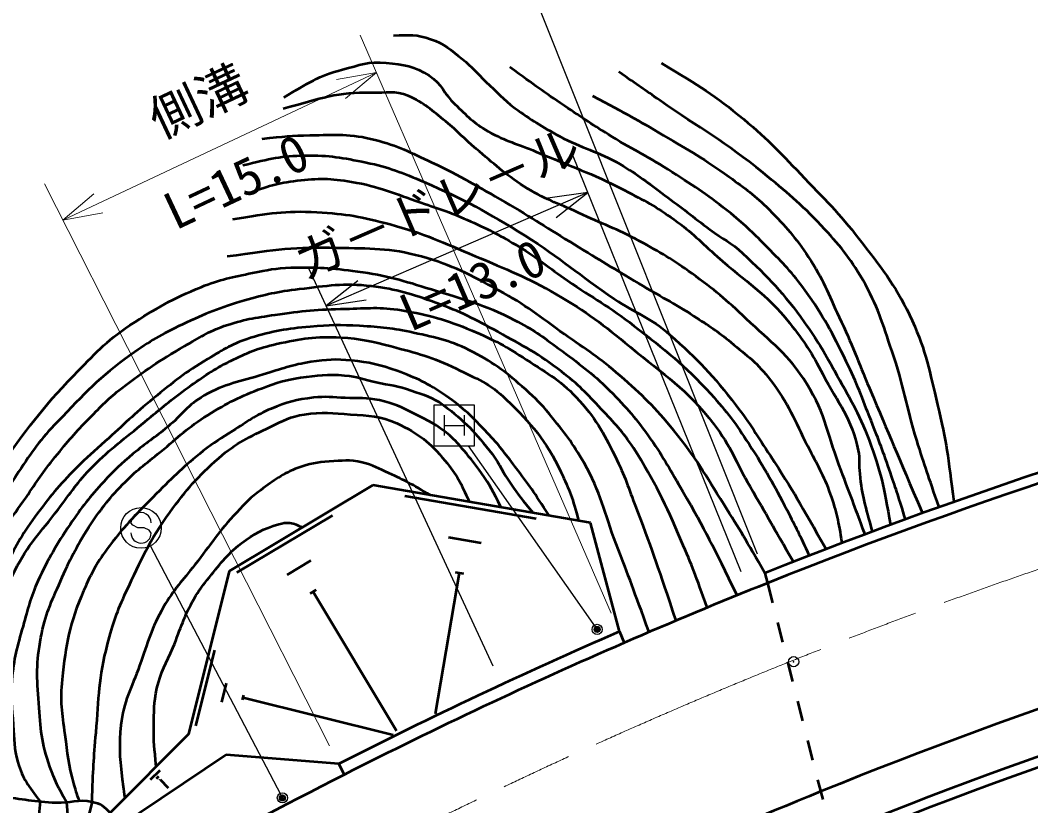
# Model space of a CAD drawing. Units: millimetres, scale not verified. Extents: x 40000 to 680000, y 20000 to 380000.
# Drawn here: x 65526 to 115294, y 266739 to 305405 of the extents above; entities that cross this region are included whole.
import ezdxf
from ezdxf.enums import TextEntityAlignment as Align

# ---------------------------------------------------------------- set-up
doc = ezdxf.new("R2010")
doc.units = ezdxf.units.MM
doc.header["$LTSCALE"] = 1000
doc.header["$PDMODE"] = 32
doc.header["$PDSIZE"] = 500
doc.linetypes.add('CHAIN', pattern=[18.5, 12, -1.5, 3.5, -1.5])
for name, color, linetype, lineweight in [('S-BMK', 2, 'CHAIN', 13), ('S-STR-HTXT', 7, 'Continuous', 13), ('S-STR-STRC', 7, 'Continuous', 25), ('S-TTL-LINE', 7, 'Continuous', 50)]:
    doc.layers.add(name, color=color, linetype=linetype, lineweight=lineweight)
doc.layers.add('S-OTRS', color=6, linetype='Continuous')
doc.styles.add('@ＭＳ ゴシック', font='')
doc.styles.add('ＭＳ ゴシック', font='')
doc.styles.get('@ＭＳ ゴシック').set_extended_font_data('@MS Gothic')
doc.styles.get('ＭＳ ゴシック').set_extended_font_data('MS Gothic')

msp = doc.modelspace()

# ---------------------------------------------------------------- linework, layer by layer
at = {"layer": 'S-BMK'}
msp.add_arc((196524, 41814), 250000, 98.76764, 121.34226, dxfattribs=at)
at = {"layer": 'S-OTRS'}
msp.add_point((103616, 273832), dxfattribs=at)
msp.add_point((103616, 273832), dxfattribs=at)
at = {"layer": 'S-STR-HTXT'}
for p, q in [((94633, 276227), (82270, 304670)), ((83067, 302835), (67620, 295563)), ((83067, 302835), (81099, 302481)), ((81540, 301544), (83067, 302835)), ((80761, 269696), (66714, 297346)), ((69147, 296854), (67620, 295563)), ((67620, 295563), (69588, 295917))]:
    msp.add_line(p, q, dxfattribs=at)
at = {"layer": 'S-STR-STRC'}
for p, q in [((101831, 279118), (90323, 307958)), ((101024, 278256), (92731, 298788)), ((93480, 296933), (80590, 291340)), ((93480, 296933), (91502, 296639)), ((91914, 295690), (93480, 296933)), ((88825, 273616), (79748, 293154)), ((82157, 292584), (80590, 291340)), ((80590, 291340), (82569, 291635)), ((85897, 286459), (85897, 284459)), ((87897, 286459), (85897, 286459)), ((87897, 284459), (87897, 286459)), ((86397, 285959), (86397, 284959)), ((87397, 285959), (87397, 284959)), ((86397, 285459), (87397, 285459)), ((85897, 284459), (87897, 284459)), ((93852, 275544), (87598, 284459)), ((71080, 280554), (70981, 280672)), ((71325, 280415), (71080, 280554)), ((71626, 280412), (71325, 280415)), ((71871, 280301), (71626, 280412)), ((71977, 280164), (71871, 280301)), ((78369, 267260), (71940, 279528))]:
    msp.add_line(p, q, dxfattribs=at)
for centre, radius in [((71475, 280414), 1000), ((93938, 275421), 150), ((93938, 275421), 120), ((93938, 275421), 90), ((93938, 275421), 60), ((93938, 275421), 30), ((78438, 267128), 150), ((78438, 267128), 120), ((78438, 267128), 90), ((78438, 267128), 60), ((78438, 267128), 30)]:
    msp.add_circle(centre, radius, dxfattribs=at)
for centre, start, end in [((71481, 280668), 359.5549, 179.5549), ((71477, 280168), 179.5549, 359.5549)]:
    msp.add_arc(centre, 500, start, end, dxfattribs=at)
for p in [(93938, 275421), (78438, 267128)]:
    msp.add_point(p, dxfattribs=at)
at = {"layer": 'S-TTL-LINE'}
for p, q in [((82888, 282516), (75811, 278280)), ((93604, 280672), (82888, 282516)), ((84472, 281990), (90935, 280878)), ((76200, 278221), (80901, 281035)), ((95031, 275310), (93604, 280672)), ((86617, 279957), (88233, 279679)), ((78666, 278101), (79841, 278804)), ((75811, 278280), (73818, 270256)), ((86945, 278237), (87349, 278168)), ((87147, 278202), (85953, 271262)), ((102202, 278190), (102326, 277701)), ((79810, 277189), (80104, 277365)), ((79957, 277277), (84062, 270420)), ((102326, 277701), (102573, 276732)), ((102821, 275763), (103068, 274794)), ((95031, 275310), (95271, 274760)), ((74179, 270674), (75104, 274397)), ((103315, 273825), (103562, 272856)), ((75457, 271839), (75688, 272770)), ((76475, 271957), (76532, 272189)), ((76503, 272073), (83889, 270238)), ((103809, 271887), (104056, 270918)), ((73818, 270256), (69948, 266394)), ((104303, 269949), (104550, 268980)), ((75665, 269253), (70368, 265680)), ((81213, 268804), (75665, 269253)), ((81213, 268804), (81485, 268269)), ((71939, 268027), (72412, 268500)), ((72234, 268086), (72353, 268204)), ((72397, 268012), (72426, 268042)), ((72412, 268027), (72813, 267625)), ((104798, 268011), (105045, 267042)), ((66505, 266954), (66308, 264963)), ((67810, 266918), (67966, 264924)), ((69065, 266941), (68611, 265141))]:
    msp.add_line(p, q, dxfattribs=at)
for radius, start, end in [(254500, 96.67592, 111.75368), (254000, 96.6603, 111.76843), (243500, 96.55784, 112.09211), (241300, 96.56652, 112.16353), (240800, 96.56851, 112.17995), (254000, 111.76843, 113.49283), (254600, 113.49283, 116.93041), (254000, 113.49283, 116.93041), (254000, 116.93041, 121.51415), (243500, 112.09211, 121.51415)]:
    msp.add_arc((196524, 41814), radius, start, end, dxfattribs=at)
for points, knots in [([(83907, 304656), (84692, 304693), (85058, 304710), (85738, 304478), (86420, 304245), (86736, 303943), (87301, 303495), (87794, 303105), (88002, 302808), (88462, 302379), (89013, 301865), (89287, 301533), (89891, 301084), (90703, 300481), (91191, 300182), (92080, 299699), (93212, 299085), (93960, 298963), (95072, 298315), (95971, 297790), (96421, 297411), (97261, 296796), (98145, 296149), (98615, 295753), (99494, 295099), (100115, 294636), (100539, 294471), (101101, 293938), (102392, 292714), (103108, 291993), (104138, 290543), (104769, 289656), (105086, 289130), (105612, 288176), (106340, 286859), (106790, 286132), (107328, 284727), (107928, 283160), (108034, 282497), (108391, 280566)], [0, 0, 0, 0, 1, 1, 1, 2, 2, 2, 3, 3, 3, 4, 4, 4, 5, 5, 5, 6, 6, 6, 7, 7, 7, 8, 8, 8, 9, 9, 9, 10, 10, 10, 11, 11, 11, 12, 12, 12, 13, 13, 13, 13]), ([(78505, 301605), (79739, 302335), (80190, 302660), (81400, 302978), (82224, 303194), (82707, 303401), (83554, 303312), (84412, 303223), (84947, 303152), (85670, 302681), (86290, 302278), (86397, 301781), (86932, 301271), (87528, 300701), (87848, 300340), (88566, 299934), (89442, 299438), (90016, 299329), (90941, 298932), (92642, 298201), (93645, 297896), (95285, 297038), (96270, 296523), (96832, 296239), (97735, 295590), (98621, 294955), (99038, 294497), (99851, 293771), (101261, 292514), (102242, 291984), (103415, 290504), (104145, 289584), (104508, 289023), (105049, 287980), (105792, 286546), (106484, 285816), (106794, 284230), (106880, 283788), (106824, 283528), (106868, 283079), (106980, 281946), (107134, 281542), (107482, 280229)], [0, 0, 0, 0, 1, 1, 1, 2, 2, 2, 3, 3, 3, 4, 4, 4, 5, 5, 5, 6, 6, 6, 7, 7, 7, 8, 8, 8, 9, 9, 9, 10, 10, 10, 11, 11, 11, 12, 12, 12, 13, 13, 13, 14, 14, 14, 14]), ([(109121, 280834), (108781, 281943), (108688, 282239), (108382, 283130), (108034, 284142), (107822, 284703), (107427, 285698), (106972, 286844), (106753, 287504), (106209, 288611), (105514, 290025), (105099, 290817), (104185, 292100), (103550, 292991), (103103, 293423), (102341, 294207), (101669, 294899), (101278, 295276), (100531, 295886), (99458, 296761), (98796, 297175), (97634, 297927), (96507, 298657), (95813, 298965), (94671, 299672), (93746, 300244), (93236, 300579), (92334, 301186), (91263, 301907), (90922, 302159), (89635, 303095)], [0, 0, 0, 0, 1, 1, 1, 2, 2, 2, 3, 3, 3, 4, 4, 4, 5, 5, 5, 6, 6, 6, 7, 7, 7, 8, 8, 8, 9, 9, 9, 10, 10, 10, 10]), ([(97107, 303293), (99048, 302116), (99686, 301755), (101156, 300528), (102406, 299485), (103027, 298808), (104152, 297631), (105316, 296412), (105998, 295747), (107016, 294405), (108078, 293004), (108726, 292221), (109452, 290619), (110150, 289078), (110307, 288117), (110702, 286471), (111145, 284631), (111220, 283947), (111506, 281693)], [0, 0, 0, 0, 1, 1, 1, 2, 2, 2, 3, 3, 3, 4, 4, 4, 5, 5, 5, 6, 6, 6, 6]), ([(110782, 281436), (110229, 283005), (110086, 283433), (109682, 284727), (109153, 286421), (109036, 287425), (108464, 289105), (107984, 290513), (107759, 291338), (107016, 292627), (106360, 293763), (105870, 294335), (104975, 295294), (103943, 296398), (103281, 296938), (102111, 297894), (100237, 299424), (99027, 300069), (97041, 301449), (96245, 302003), (95995, 302178), (95000, 302865)], [0, 0, 0, 0, 1, 1, 1, 2, 2, 2, 3, 3, 3, 4, 4, 4, 5, 5, 5, 6, 6, 6, 7, 7, 7, 7]), ([(107130, 280097), (106568, 281623), (106421, 282014), (105952, 283238), (105311, 284913), (105213, 285987), (104262, 287508), (103355, 288957), (102527, 289541), (101281, 290711), (100292, 291640), (99716, 292146), (98612, 292935), (97647, 293626), (97070, 293965), (96028, 294532), (94891, 295151), (94190, 295369), (93020, 295925), (91972, 296423), (91322, 296594), (90347, 297224), (89359, 297864), (88873, 298322), (87972, 299080), (87374, 299583), (87094, 299927), (86487, 300417), (85804, 300967), (85437, 301334), (84630, 301679), (83988, 301953), (83547, 301811), (82848, 301827), (81111, 301868), (80409, 301561), (78468, 301048)], [0, 0, 0, 0, 1, 1, 1, 2, 2, 2, 3, 3, 3, 4, 4, 4, 5, 5, 5, 6, 6, 6, 7, 7, 7, 8, 8, 8, 9, 9, 9, 10, 10, 10, 11, 11, 11, 12, 12, 12, 12]), ([(93716, 301680), (95404, 300780), (95866, 300536), (97206, 299738), (98487, 298975), (99224, 298571), (100432, 297697), (101239, 297112), (101706, 296791), (102407, 296084), (103243, 295241), (103685, 294730), (104349, 293746), (105076, 292669), (105306, 291958), (105863, 290784), (106499, 289446), (106766, 288657), (107345, 287294), (108365, 284890), (108683, 284139), (109954, 281138)], [0, 0, 0, 0, 1, 1, 1, 2, 2, 2, 3, 3, 3, 4, 4, 4, 5, 5, 5, 6, 6, 6, 7, 7, 7, 7]), ([(77439, 299563), (78533, 299697), (78873, 299722), (79796, 299741), (81050, 299766), (81785, 299831), (82999, 299519), (84139, 299225), (84736, 298908), (85801, 298407), (87251, 297725), (88018, 297251), (89404, 296449), (90761, 295664), (91490, 295173), (92830, 294359), (94062, 293610), (94750, 293185), (95988, 292446), (97045, 291815), (97669, 291514), (98701, 290844), (99434, 290370), (99852, 290109), (100525, 289554), (101341, 288882), (101840, 288525), (102482, 287686), (103367, 286531), (103643, 285734), (104306, 284439), (104771, 283533), (105085, 283043), (105418, 282081), (105736, 281166), (105804, 280789), (105996, 279669)], [0, 0, 0, 0, 1, 1, 1, 2, 2, 2, 3, 3, 3, 4, 4, 4, 5, 5, 5, 6, 6, 6, 7, 7, 7, 8, 8, 8, 9, 9, 9, 10, 10, 10, 11, 11, 11, 12, 12, 12, 12]), ([(76496, 298264), (77858, 298601), (78360, 298730), (79578, 298749), (80749, 298767), (81410, 298641), (82557, 298403), (83708, 298164), (84331, 297909), (85411, 297443), (87430, 296571), (88513, 295958), (90383, 294801), (92174, 293693), (93039, 292866), (94781, 291684), (95833, 290971), (96569, 290770), (97519, 289926), (98907, 288690), (99641, 287929), (100772, 286455), (101490, 285521), (101824, 284947), (102469, 283962), (103614, 282213), (103942, 281591), (105213, 279369)], [0, 0, 0, 0, 1, 1, 1, 2, 2, 2, 3, 3, 3, 4, 4, 4, 5, 5, 5, 6, 6, 6, 7, 7, 7, 8, 8, 8, 9, 9, 9, 9]), ([(76647, 296863), (77750, 297253), (78158, 297393), (79167, 297513), (80206, 297637), (80814, 297629), (81846, 297454), (83215, 297222), (83937, 296879), (85252, 296430), (86224, 296098), (86778, 295928), (87714, 295505), (88663, 295074), (89183, 294800), (90077, 294264), (91058, 293676), (91537, 293238), (92479, 292590), (93752, 291715), (94532, 291317), (95748, 290365), (97302, 289149), (98206, 288480), (99529, 287017), (100347, 286114), (100761, 285561), (101420, 284536), (102211, 283304), (102616, 282587), (103290, 281287), (103739, 280423), (103886, 280129), (104386, 279049)], [0, 0, 0, 0, 1, 1, 1, 2, 2, 2, 3, 3, 3, 4, 4, 4, 5, 5, 5, 6, 6, 6, 7, 7, 7, 8, 8, 8, 9, 9, 9, 10, 10, 10, 11, 11, 11, 11]), ([(75994, 295608), (77853, 295912), (78518, 296043), (80141, 295956), (81564, 295879), (82366, 295733), (83741, 295360), (85429, 294902), (86327, 294480), (87937, 293796), (89526, 293120), (90440, 292773), (91935, 291909), (93440, 291039), (94219, 290433), (95560, 289326), (97249, 287933), (98345, 287262), (99682, 285528), (100530, 284426), (100773, 283652), (101469, 282449), (102305, 281003), (102565, 280549), (103601, 278743)], [0, 0, 0, 0, 1, 1, 1, 2, 2, 2, 3, 3, 3, 4, 4, 4, 5, 5, 5, 6, 6, 6, 7, 7, 7, 8, 8, 8, 8]), ([(102202, 278190), (101263, 279830), (101003, 280277), (100178, 281580), (99263, 283025), (98804, 283881), (97720, 285205), (96782, 286351), (96180, 286937), (95063, 287911), (94061, 288786), (93418, 289179), (92332, 289947), (91093, 290823), (90438, 291385), (89104, 292107), (87672, 292883), (86849, 293333), (85281, 293771), (83712, 294208), (82761, 294143), (81134, 294193), (79014, 294258), (78205, 294108), (75721, 293771)], [0, 0, 0, 0, 1, 1, 1, 2, 2, 2, 3, 3, 3, 4, 4, 4, 5, 5, 5, 6, 6, 6, 7, 7, 7, 8, 8, 8, 8]), ([(61357, 267921), (61080, 268493), (61011, 268715), (60856, 269246), (60549, 270299), (60634, 270949), (60635, 272046), (60636, 273370), (60819, 274112), (61132, 275398), (61620, 277401), (61897, 278551), (62790, 280408), (63366, 281605), (63713, 282275), (64485, 283355), (65817, 285221), (66566, 286284), (68168, 287923), (69180, 288958), (69722, 289596), (70931, 290391), (72228, 291244), (72995, 291682), (74431, 292270), (75384, 292661), (75964, 292765), (76973, 292970), (77699, 293118), (78111, 293202), (78852, 293228), (80133, 293273), (80858, 293209), (82130, 293044), (83584, 292855), (84377, 292595), (85777, 292160), (87403, 291654), (88353, 291430), (89866, 290649), (90764, 290186), (91229, 289852), (92040, 289249), (93057, 288493), (93647, 288081), (94545, 287186), (95412, 286321), (95864, 285793), (96571, 284792), (97253, 283826), (97556, 283233), (98155, 282213), (99297, 280269), (99607, 279566), (100828, 277097)], [0, 0, 0, 0, 1, 1, 1, 2, 2, 2, 3, 3, 3, 4, 4, 4, 5, 5, 5, 6, 6, 6, 7, 7, 7, 8, 8, 8, 9, 9, 9, 10, 10, 10, 11, 11, 11, 12, 12, 12, 13, 13, 13, 14, 14, 14, 15, 15, 15, 16, 16, 16, 17, 17, 17, 18, 18, 18, 18]), ([(99354, 276492), (98807, 278063), (98627, 278517), (98081, 279782), (97285, 281625), (96806, 282659), (95723, 284350), (95200, 285168), (94799, 285553), (94139, 286265), (93427, 287034), (93017, 287467), (92187, 288107), (91046, 288988), (90318, 289364), (89056, 290060), (87900, 290696), (87240, 291050), (85998, 291496), (84795, 291929), (84097, 292160), (82827, 292311), (81441, 292475), (80643, 292321), (79257, 292160), (78192, 292036), (77599, 291899), (76568, 291607), (75336, 291259), (74672, 290966), (73510, 290428), (72471, 289947), (71916, 289607), (70983, 288944), (69421, 287834), (68686, 287020), (67358, 285639), (66512, 284760), (66114, 284190), (65442, 283171), (64514, 281763), (64135, 280882), (63453, 279340), (62817, 277899), (62390, 277091), (62090, 275546), (61820, 274155), (61817, 273350), (61759, 271935), (61731, 271274), (61736, 270900), (61795, 270241), (61899, 269087), (62091, 268649), (62507, 267361)], [0, 0, 0, 0, 1, 1, 1, 2, 2, 2, 3, 3, 3, 4, 4, 4, 5, 5, 5, 6, 6, 6, 7, 7, 7, 8, 8, 8, 9, 9, 9, 10, 10, 10, 11, 11, 11, 12, 12, 12, 13, 13, 13, 14, 14, 14, 15, 15, 15, 16, 16, 16, 17, 17, 17, 18, 18, 18, 18]), ([(63343, 267257), (63147, 268179), (63110, 268465), (63011, 269246), (62821, 270746), (62867, 271603), (62901, 273114), (62927, 274325), (62871, 275017), (63085, 276209), (63290, 277351), (63463, 278001), (63969, 279045), (64550, 280245), (65059, 280818), (65811, 281919), (66352, 282710), (66643, 283164), (67247, 283908), (67877, 284683), (68239, 285114), (68942, 285823), (69537, 286424), (69855, 286784), (70526, 287297), (71680, 288179), (72358, 288641), (73620, 289360), (74364, 289784), (74765, 290071), (75573, 290355), (76518, 290686), (77087, 290758), (78078, 290907), (79420, 291109), (80184, 291175), (81541, 291202), (82620, 291223), (83239, 291310), (84304, 291128), (85691, 290891), (86468, 290677), (87766, 290133), (88865, 289673), (89458, 289348), (90456, 288697), (91538, 287990), (92210, 287634), (93071, 286671), (93968, 285668), (94325, 284970), (94913, 283760), (95373, 282814), (95529, 282238), (95908, 281255), (96713, 279166), (96929, 278464), (97814, 275849)], [0, 0, 0, 0, 1, 1, 1, 2, 2, 2, 3, 3, 3, 4, 4, 4, 5, 5, 5, 6, 6, 6, 7, 7, 7, 8, 8, 8, 9, 9, 9, 10, 10, 10, 11, 11, 11, 12, 12, 12, 13, 13, 13, 14, 14, 14, 15, 15, 15, 16, 16, 16, 17, 17, 17, 18, 18, 18, 19, 19, 19, 19]), ([(96492, 275287), (95726, 277397), (95528, 277944), (94876, 279635), (94274, 281195), (94120, 282160), (93292, 283613), (92725, 284609), (92326, 285123), (91598, 286008), (91177, 286518), (90914, 286785), (90419, 287223), (89492, 288044), (88935, 288488), (87840, 289065), (86769, 289629), (86075, 289764), (84893, 290023), (83873, 290246), (83283, 290296), (82241, 290355), (81292, 290408), (80755, 290404), (79809, 290318), (78643, 290211), (77982, 290109), (76862, 289765), (75989, 289497), (75549, 289199), (74762, 288734), (73648, 288074), (73088, 287597), (72080, 286783), (71118, 286007), (70632, 285510), (69716, 284681), (69149, 284169), (68812, 283902), (68279, 283355), (67423, 282479), (66971, 281954), (66253, 280961), (65581, 280031), (65245, 279468), (64779, 278419), (64307, 277354), (64026, 276735), (63858, 275582), (63668, 274272), (63822, 273517), (63822, 272193), (63821, 270222), (63849, 269584), (63921, 267148)], [0, 0, 0, 0, 1, 1, 1, 2, 2, 2, 3, 3, 3, 4, 4, 4, 5, 5, 5, 6, 6, 6, 7, 7, 7, 8, 8, 8, 9, 9, 9, 10, 10, 10, 11, 11, 11, 12, 12, 12, 13, 13, 13, 14, 14, 14, 15, 15, 15, 16, 16, 16, 17, 17, 17, 18, 18, 18, 18]), ([(65107, 267133), (64772, 268254), (64674, 268651), (64558, 269651), (64416, 270881), (64618, 271582), (64632, 272819), (64646, 274042), (64456, 274740), (64632, 275951), (64769, 276894), (64828, 277458), (65258, 278308), (65910, 279598), (66516, 280182), (67395, 281329), (68035, 282166), (68344, 282684), (69089, 283429), (70028, 284367), (70644, 284796), (71668, 285639), (72490, 286316), (72937, 286716), (73805, 287334), (74579, 287885), (75017, 288200), (75868, 288623), (76720, 289047), (77223, 289264), (78152, 289470), (79362, 289740), (80073, 289863), (81311, 289790), (82291, 289732), (82839, 289614), (83788, 289360), (85067, 289017), (85809, 288847), (86993, 288255), (88004, 287749), (88654, 287535), (89461, 286744), (90709, 285522), (91405, 284751), (92150, 283171), (92576, 282269), (92737, 281875), (93027, 280771)], [0, 0, 0, 0, 1, 1, 1, 2, 2, 2, 3, 3, 3, 4, 4, 4, 5, 5, 5, 6, 6, 6, 7, 7, 7, 8, 8, 8, 9, 9, 9, 10, 10, 10, 11, 11, 11, 12, 12, 12, 13, 13, 13, 14, 14, 14, 15, 15, 15, 16, 16, 16, 16]), ([(91577, 281021), (90811, 282186), (90603, 282522), (89903, 283429), (89391, 284092), (89116, 284477), (88540, 285087), (87798, 285872), (87367, 286316), (86477, 286929), (85613, 287523), (85071, 287795), (84083, 288144), (83235, 288444), (82733, 288569), (81838, 288656), (81063, 288731), (80616, 288703), (79846, 288586), (78904, 288444), (78399, 288241), (77489, 287960), (76336, 287604), (75627, 287525), (74578, 286929), (73777, 286472), (73500, 285975), (72789, 285389), (72135, 284850), (71722, 284606), (71079, 284055), (70491, 283552), (70162, 283264), (69642, 282692), (68939, 281919), (68567, 281460), (67984, 280592), (67283, 279550), (66923, 278935), (66400, 277793), (66022, 276965), (65909, 276459), (65663, 275582), (65378, 274563), (65201, 273984), (65111, 272930), (65037, 272069), (65118, 271581), (65185, 270720), (65240, 269997), (65198, 269572), (65406, 268878), (65653, 268048), (65927, 267723), (66505, 266954)], [0, 0, 0, 0, 1, 1, 1, 2, 2, 2, 3, 3, 3, 4, 4, 4, 5, 5, 5, 6, 6, 6, 7, 7, 7, 8, 8, 8, 9, 9, 9, 10, 10, 10, 11, 11, 11, 12, 12, 12, 13, 13, 13, 14, 14, 14, 15, 15, 15, 16, 16, 16, 17, 17, 17, 18, 18, 18, 18]), ([(67810, 266918), (67376, 267667), (67251, 267953), (66990, 268657), (66558, 269821), (66538, 270550), (66437, 271788), (66334, 273051), (66313, 273785), (66548, 275030), (66759, 276152), (67045, 276748), (67505, 277793), (67978, 278865), (68268, 279462), (68905, 280445), (69474, 281322), (69839, 281791), (70563, 282545), (71234, 283244), (71692, 283552), (72442, 284166), (73330, 284893), (73785, 285368), (74762, 285971), (75759, 286586), (76355, 286886), (77452, 287297), (78164, 287564), (78576, 287710), (79330, 287813), (80173, 287928), (80657, 288000), (81504, 287923), (82119, 287868), (82448, 287727), (83051, 287592), (83729, 287439), (84130, 287425), (84782, 287186), (85422, 286952), (85821, 286866), (86367, 286459), (87429, 285667), (87958, 285110), (88761, 284055), (89172, 283515), (89295, 283139), (89682, 282582), (90083, 282004), (90241, 281814), (90782, 281158)], [0, 0, 0, 0, 1, 1, 1, 2, 2, 2, 3, 3, 3, 4, 4, 4, 5, 5, 5, 6, 6, 6, 7, 7, 7, 8, 8, 8, 9, 9, 9, 10, 10, 10, 11, 11, 11, 12, 12, 12, 13, 13, 13, 14, 14, 14, 15, 15, 15, 16, 16, 16, 17, 17, 17, 17]), ([(89200, 281430), (88795, 282234), (88680, 282494), (88247, 283113), (87936, 283557), (87740, 283790), (87388, 284203), (87119, 284518), (86979, 284711), (86662, 284979), (86049, 285496), (85626, 285688), (84911, 286052), (84284, 286372), (83917, 286552), (83227, 286696), (82575, 286832), (82191, 286784), (81526, 286812), (80920, 286837), (80576, 286899), (79974, 286828), (79133, 286729), (78658, 286608), (77877, 286283), (77092, 285957), (76716, 285642), (75994, 285193), (75410, 284831), (75081, 284628), (74541, 284203), (73580, 283446), (73089, 282959), (72229, 282089), (71282, 281130), (70730, 280604), (69917, 279529), (69316, 278734), (69045, 278230), (68645, 277316), (67943, 275711), (67783, 274698), (67589, 272957), (67471, 271904), (67578, 271298), (67721, 270248), (67850, 269301), (67884, 268756), (68150, 267837), (68248, 267500), (68279, 267376), (68425, 266981)], [0, 0, 0, 0, 1, 1, 1, 2, 2, 2, 3, 3, 3, 4, 4, 4, 5, 5, 5, 6, 6, 6, 7, 7, 7, 8, 8, 8, 9, 9, 9, 10, 10, 10, 11, 11, 11, 12, 12, 12, 13, 13, 13, 14, 14, 14, 15, 15, 15, 16, 16, 16, 17, 17, 17, 17]), ([(69061, 266926), (69117, 268560), (69142, 269016), (69258, 270352), (69407, 272055), (69391, 273039), (69828, 274692), (70102, 275729), (70293, 276308), (70749, 277279), (71488, 278855), (71877, 279773), (72897, 281182), (73723, 282321), (74252, 282928), (75309, 283856), (76181, 284622), (76806, 284890), (77852, 285391), (78478, 285690), (78833, 285899), (79518, 286005), (80398, 286140), (80911, 286076), (81798, 286005), (82702, 285932), (83259, 285954), (84078, 285566), (85137, 285065), (85705, 284632), (86446, 283725), (87028, 283013), (87227, 282639), (87642, 281698)], [0, 0, 0, 0, 1, 1, 1, 2, 2, 2, 3, 3, 3, 4, 4, 4, 5, 5, 5, 6, 6, 6, 7, 7, 7, 8, 8, 8, 9, 9, 9, 10, 10, 10, 11, 11, 11, 11]), ([(85739, 282026), (84787, 282570), (84515, 282745), (83684, 283111), (83177, 283334), (82907, 283511), (82368, 283637), (81751, 283782), (81378, 283725), (80746, 283681), (80136, 283638), (79786, 283584), (79211, 283374), (78425, 283087), (78054, 282760), (77370, 282278), (76854, 281915), (76620, 281638), (76186, 281182), (75295, 280246), (74918, 279615), (74125, 278595), (73510, 277802), (73093, 277403), (72590, 276534), (71979, 275477), (71821, 274789), (71407, 273640), (70999, 272509), (70618, 271897), (70486, 270702), (70378, 269732), (70421, 269173), (70530, 268203), (70577, 267782), (70591, 267629), (70684, 267128)], [0, 0, 0, 0, 1, 1, 1, 2, 2, 2, 3, 3, 3, 4, 4, 4, 5, 5, 5, 6, 6, 6, 7, 7, 7, 8, 8, 8, 9, 9, 9, 10, 10, 10, 11, 11, 11, 12, 12, 12, 12]), ([(72229, 268670), (72128, 269584), (72094, 269868), (72104, 270638), (72113, 271376), (72099, 271801), (72261, 272521), (72445, 273340), (72722, 273747), (73045, 274521), (73444, 275477), (73576, 276062), (74104, 276953), (74323, 277322), (74456, 277526), (74732, 277855), (75352, 278594), (75654, 279070), (76418, 279659), (77058, 280153), (77487, 280369), (78262, 280600), (78465, 280661), (78590, 280678), (78801, 280659), (79053, 280636), (79166, 280566), (79409, 280433)], [0, 0, 0, 0, 1, 1, 1, 2, 2, 2, 3, 3, 3, 4, 4, 4, 5, 5, 5, 6, 6, 6, 7, 7, 7, 8, 8, 8, 9, 9, 9, 9]), ([(58639, 270052), (59476, 269285), (59741, 269036), (60531, 268496), (61266, 267994), (61660, 267637), (62507, 267361), (63274, 267111), (63763, 267271), (64567, 267193), (65635, 267090), (66226, 266939), (67299, 266899), (67989, 266872), (68390, 267084), (69065, 266941), (69462, 266857), (69677, 266696), (69948, 266394), (70164, 266153), (70237, 266006), (70368, 265680)], [0, 0, 0, 0, 1, 1, 1, 2, 2, 2, 3, 3, 3, 4, 4, 4, 5, 5, 5, 6, 6, 6, 7, 7, 7, 7])]:
    msp.add_open_spline(points, degree=3, knots=knots, dxfattribs=at)

# ---------------------------------------------------------------- texts
at = {"layer": 'S-STR-HTXT', "style": 'ＭＳ ゴシック'}
msp.add_text('側溝', height=1833, rotation=25.212, dxfattribs=at).set_placement((74918, 300104), align=Align.BOTTOM_CENTER)
at = {"layer": 'S-STR-HTXT', "style": '@ＭＳ ゴシック'}
msp.add_text('L=15.0', height=1833, rotation=25.212, dxfattribs=at).set_placement((75770, 298294), align=Align.TOP_CENTER)
at = {"layer": 'S-STR-STRC', "style": 'ＭＳ ゴシック'}
msp.add_text('ガ－ドレ－ル', height=1833, rotation=23.457, dxfattribs=at).set_placement((86637, 295054), align=Align.BOTTOM_CENTER)
at = {"layer": 'S-STR-STRC', "style": '@ＭＳ ゴシック'}
msp.add_text('L=13.0', height=1833, rotation=23.457, dxfattribs=at).set_placement((87433, 293220), align=Align.TOP_CENTER)

doc.saveas('drawing.dxf')
